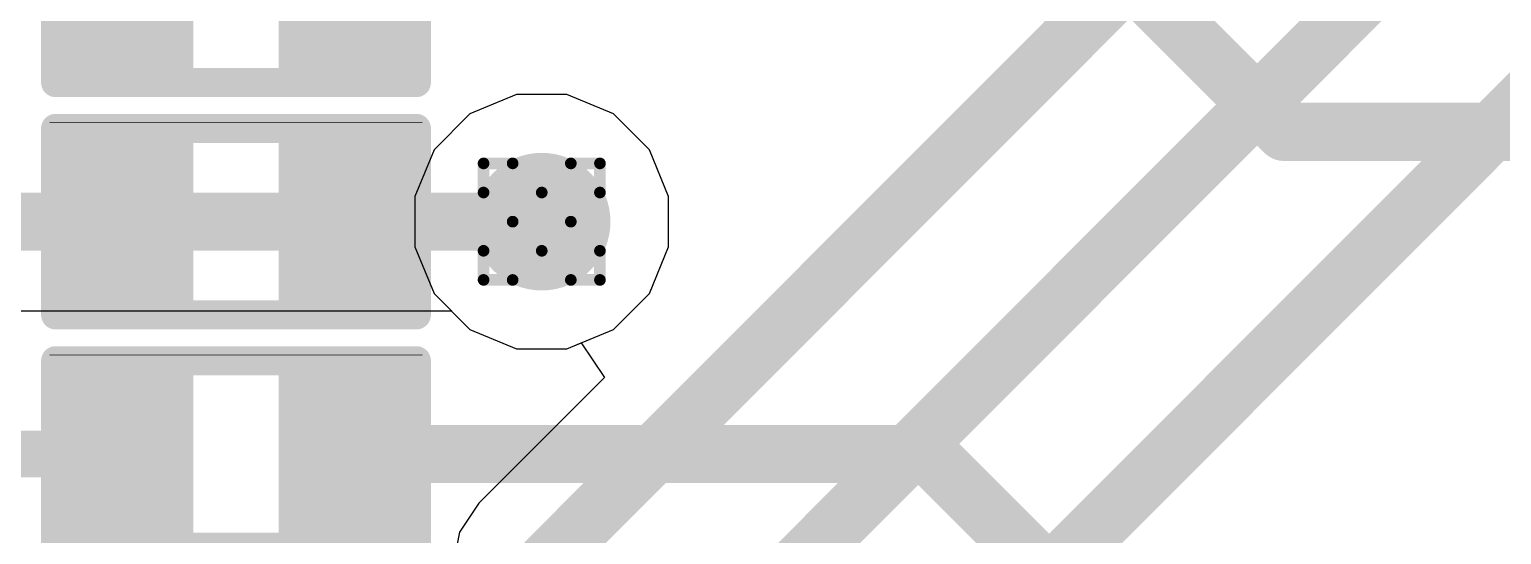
# Model space of a CAD drawing. Header units: inches. Extents: x -11 to 5379, y 0 to 5429.
# Drawn here: x 166.36 to 172.78, y 57.99 to 60.2 of the extents above; entities that cross this region are included whole.
import ezdxf

# ---------------------------------------------------------------- set-up
doc = ezdxf.new("R2010")
doc.units = ezdxf.units.IN
for name, color, linetype in [('Bottom Layer', 5, 'Continuous'), ('Drill Drawing', 1, 'Continuous'), ('GND', 16, 'Continuous'), ('PWR', 76, 'Continuous'), ('Top Layer', 1, 'Continuous'), ('Top Overlay', 2, 'Continuous'), ('Top Paste', 8, 'Continuous'), ('Top Solder', 216, 'Continuous'), ('Via Holes', 16, 'Continuous')]:
    doc.layers.add(name, color=color, linetype=linetype)

# ---------------------------------------------------------------- blocks, each defined once
blk = doc.blocks.new('R___0402_370')
at = {"layer": 'Top Layer'}
for points in [[(-0.6985, -0.3175), (-0.6985, 0.3175), (-0.2413, 0.3175), (-0.2413, -0.3175)], [(0.2413, -0.3175), (0.2413, 0.3175), (0.6985, 0.3175), (0.6985, -0.3175)]]:
    blk.add_hatch(color=1, dxfattribs=at).paths.add_polyline_path(points)
at = {"layer": 'Top Paste'}
for points in [[(-0.6985, -0.3175), (-0.6985, 0.3175), (-0.2413, 0.3175), (-0.2413, -0.3175)], [(0.2413, -0.3175), (0.2413, 0.3175), (0.6985, 0.3175), (0.6985, -0.3175)]]:
    blk.add_hatch(color=8, dxfattribs=at).paths.add_polyline_path(points)
at = {"layer": 'Top Solder'}
for points in [[(-0.7535, -0.3725), (-0.7535, 0.3725), (-0.1863, 0.3725), (-0.1863, -0.3725)], [(0.1863, -0.3725), (0.1863, 0.3725), (0.7535, 0.3725), (0.7535, -0.3725)]]:
    blk.add_hatch(color=216, dxfattribs=at).paths.add_polyline_path(points)
at = {"layer": 'Top Overlay'}
for points in [[(-0.7874, 0.4064, 0.127, 0.127, 0), (-0.7874, -0.4064, 0.127, 0.127, 0)], [(0.7874, 0.4064, 0.127, 0.127, 0), (-0.7874, 0.4064, 0.127, 0.127, 0)], [(0.7874, 0.4064, 0.127, 0.127, 0), (0.7874, -0.4064, 0.127, 0.127, 0)], [(0.7874, -0.4064, 0.127, 0.127, 0), (-0.7874, -0.4064, 0.127, 0.127, 0)], [(0.8128, -0.4318, 0.00323, 0.00323, 0), (-0.8128, -0.4318, 0.00323, 0.00323, 0)]]:
    blk.add_lwpolyline(points, format="xyseb", dxfattribs=at)
for points in [[(-0.8191, 0.4064, 0.0635, 0.0635, 1), (-0.7556, 0.4064, 0.0635, 0.0635, 1)], [(-0.8191, 0.4064, 0.0635, 0.0635, 1), (-0.7556, 0.4064, 0.0635, 0.0635, 1)], [(0.7556, 0.4064, 0.0635, 0.0635, 1), (0.8191, 0.4064, 0.0635, 0.0635, 1)], [(0.7556, 0.4064, 0.0635, 0.0635, 1), (0.8191, 0.4064, 0.0635, 0.0635, 1)], [(-0.8191, -0.4064, 0.0635, 0.0635, 1), (-0.7556, -0.4064, 0.0635, 0.0635, 1)], [(-0.8191, -0.4064, 0.0635, 0.0635, 1), (-0.7556, -0.4064, 0.0635, 0.0635, 1)], [(0.7556, -0.4064, 0.0635, 0.0635, 1), (0.8191, -0.4064, 0.0635, 0.0635, 1)], [(0.7556, -0.4064, 0.0635, 0.0635, 1), (0.8191, -0.4064, 0.0635, 0.0635, 1)], [(-0.8136, -0.4318, 0.00161, 0.00161, 1), (-0.812, -0.4318, 0.00161, 0.00161, 1)], [(0.812, -0.4318, 0.00161, 0.00161, 1), (0.8136, -0.4318, 0.00161, 0.00161, 1)]]:
    blk.add_lwpolyline(points, format="xyseb", close=True, dxfattribs=at)
blk = doc.blocks.new('R___0402_372')
at = {"layer": 'Top Layer'}
for points in [[(-0.6985, -0.3175), (-0.6985, 0.3175), (-0.2413, 0.3175), (-0.2413, -0.3175)], [(0.2413, -0.3175), (0.2413, 0.3175), (0.6985, 0.3175), (0.6985, -0.3175)]]:
    blk.add_hatch(color=1, dxfattribs=at).paths.add_polyline_path(points)
at = {"layer": 'Top Paste'}
for points in [[(-0.6985, -0.3175), (-0.6985, 0.3175), (-0.2413, 0.3175), (-0.2413, -0.3175)], [(0.2413, -0.3175), (0.2413, 0.3175), (0.6985, 0.3175), (0.6985, -0.3175)]]:
    blk.add_hatch(color=8, dxfattribs=at).paths.add_polyline_path(points)
at = {"layer": 'Top Solder'}
for points in [[(-0.7535, -0.3725), (-0.7535, 0.3725), (-0.1863, 0.3725), (-0.1863, -0.3725)], [(0.1863, -0.3725), (0.1863, 0.3725), (0.7535, 0.3725), (0.7535, -0.3725)]]:
    blk.add_hatch(color=216, dxfattribs=at).paths.add_polyline_path(points)
at = {"layer": 'Top Overlay'}
for points in [[(-0.7874, 0.4064, 0.127, 0.127, 0), (-0.7874, -0.4064, 0.127, 0.127, 0)], [(0.7874, 0.4064, 0.127, 0.127, 0), (-0.7874, 0.4064, 0.127, 0.127, 0)], [(0.7874, 0.4064, 0.127, 0.127, 0), (0.7874, -0.4064, 0.127, 0.127, 0)], [(0.7874, -0.4064, 0.127, 0.127, 0), (-0.7874, -0.4064, 0.127, 0.127, 0)], [(0.8128, -0.4318, 0.00323, 0.00323, 0), (-0.8128, -0.4318, 0.00323, 0.00323, 0)]]:
    blk.add_lwpolyline(points, format="xyseb", dxfattribs=at)
for points in [[(-0.8191, 0.4064, 0.0635, 0.0635, 1), (-0.7556, 0.4064, 0.0635, 0.0635, 1)], [(-0.8191, 0.4064, 0.0635, 0.0635, 1), (-0.7556, 0.4064, 0.0635, 0.0635, 1)], [(0.7556, 0.4064, 0.0635, 0.0635, 1), (0.8191, 0.4064, 0.0635, 0.0635, 1)], [(0.7556, 0.4064, 0.0635, 0.0635, 1), (0.8191, 0.4064, 0.0635, 0.0635, 1)], [(-0.8191, -0.4064, 0.0635, 0.0635, 1), (-0.7556, -0.4064, 0.0635, 0.0635, 1)], [(-0.8191, -0.4064, 0.0635, 0.0635, 1), (-0.7556, -0.4064, 0.0635, 0.0635, 1)], [(0.7556, -0.4064, 0.0635, 0.0635, 1), (0.8191, -0.4064, 0.0635, 0.0635, 1)], [(0.7556, -0.4064, 0.0635, 0.0635, 1), (0.8191, -0.4064, 0.0635, 0.0635, 1)], [(-0.8136, -0.4318, 0.00161, 0.00161, 1), (-0.812, -0.4318, 0.00161, 0.00161, 1)], [(0.812, -0.4318, 0.00161, 0.00161, 1), (0.8136, -0.4318, 0.00161, 0.00161, 1)]]:
    blk.add_lwpolyline(points, format="xyseb", close=True, dxfattribs=at)
blk = doc.blocks.new('R___0402_374')
at = {"layer": 'Top Layer'}
for points in [[(-0.6985, -0.3175), (-0.6985, 0.3175), (-0.2413, 0.3175), (-0.2413, -0.3175)], [(0.2413, -0.3175), (0.2413, 0.3175), (0.6985, 0.3175), (0.6985, -0.3175)]]:
    blk.add_hatch(color=1, dxfattribs=at).paths.add_polyline_path(points)
at = {"layer": 'Top Paste'}
for points in [[(-0.6985, -0.3175), (-0.6985, 0.3175), (-0.2413, 0.3175), (-0.2413, -0.3175)], [(0.2413, -0.3175), (0.2413, 0.3175), (0.6985, 0.3175), (0.6985, -0.3175)]]:
    blk.add_hatch(color=8, dxfattribs=at).paths.add_polyline_path(points)
at = {"layer": 'Top Solder'}
for points in [[(-0.7535, -0.3725), (-0.7535, 0.3725), (-0.1863, 0.3725), (-0.1863, -0.3725)], [(0.1863, -0.3725), (0.1863, 0.3725), (0.7535, 0.3725), (0.7535, -0.3725)]]:
    blk.add_hatch(color=216, dxfattribs=at).paths.add_polyline_path(points)
at = {"layer": 'Top Overlay'}
for points in [[(-0.7874, 0.4064, 0.127, 0.127, 0), (-0.7874, -0.4064, 0.127, 0.127, 0)], [(0.7874, 0.4064, 0.127, 0.127, 0), (-0.7874, 0.4064, 0.127, 0.127, 0)], [(0.7874, 0.4064, 0.127, 0.127, 0), (0.7874, -0.4064, 0.127, 0.127, 0)], [(0.7874, -0.4064, 0.127, 0.127, 0), (-0.7874, -0.4064, 0.127, 0.127, 0)], [(0.8128, -0.4318, 0.00323, 0.00323, 0), (-0.8128, -0.4318, 0.00323, 0.00323, 0)]]:
    blk.add_lwpolyline(points, format="xyseb", dxfattribs=at)
for points in [[(-0.8191, 0.4064, 0.0635, 0.0635, 1), (-0.7556, 0.4064, 0.0635, 0.0635, 1)], [(-0.8191, 0.4064, 0.0635, 0.0635, 1), (-0.7556, 0.4064, 0.0635, 0.0635, 1)], [(0.7556, 0.4064, 0.0635, 0.0635, 1), (0.8191, 0.4064, 0.0635, 0.0635, 1)], [(0.7556, 0.4064, 0.0635, 0.0635, 1), (0.8191, 0.4064, 0.0635, 0.0635, 1)], [(-0.8191, -0.4064, 0.0635, 0.0635, 1), (-0.7556, -0.4064, 0.0635, 0.0635, 1)], [(-0.8191, -0.4064, 0.0635, 0.0635, 1), (-0.7556, -0.4064, 0.0635, 0.0635, 1)], [(0.7556, -0.4064, 0.0635, 0.0635, 1), (0.8191, -0.4064, 0.0635, 0.0635, 1)], [(0.7556, -0.4064, 0.0635, 0.0635, 1), (0.8191, -0.4064, 0.0635, 0.0635, 1)], [(-0.8136, -0.4318, 0.00161, 0.00161, 1), (-0.812, -0.4318, 0.00161, 0.00161, 1)], [(0.812, -0.4318, 0.00161, 0.00161, 1), (0.8136, -0.4318, 0.00161, 0.00161, 1)]]:
    blk.add_lwpolyline(points, format="xyseb", close=True, dxfattribs=at)

msp = doc.modelspace()

# ---------------------------------------------------------------- hatches: boundary and pattern name
at = {"layer": 'Bottom Layer'}
h = msp.add_hatch(color=5, dxfattribs=at)
edge = h.paths.add_edge_path()
edge.add_arc((168.5934, 59.3586), 0.3, 0, 360)
at = {"layer": 'GND'}
h = msp.add_hatch(color=16, dxfattribs=at)
edge = h.paths.add_edge_path()
edge.add_arc((168.5934, 59.3586), 0.3, 0, 360)
at = {"layer": 'PWR'}
h = msp.add_hatch(color=76, dxfattribs=at)
edge = h.paths.add_edge_path()
edge.add_arc((168.5934, 59.3586), 0.3, 0, 360)
at = {"layer": 'Top Layer'}
h = msp.add_hatch(color=1, dxfattribs=at)
edge = h.paths.add_edge_path()
edge.add_arc((168.5934, 59.3586), 0.3, 0, 360)
at = {"layer": 'Via Holes'}
h = msp.add_hatch(color=7, dxfattribs=at)
edge = h.paths.add_edge_path()
edge.add_arc((168.5934, 59.3586), 0.15, 0, 360)

# ---------------------------------------------------------------- linework, layer by layer
at = {"layer": 'Bottom Layer'}
for p, q in [((147.0225, 58.9702), (168.1984, 58.9702)), ((168.1984, 58.9702), (168.2796, 58.889)), ((168.2796, 58.889), (168.4832, 58.8046)), ((168.4832, 58.8046), (168.7036, 58.8046)), ((168.7036, 58.8046), (168.7662, 58.8306)), ((168.7662, 58.8306), (168.867, 58.6798)), ((168.867, 58.6798), (168.3187, 58.1316)), ((168.3187, 58.1316), (168.2345, 58.0056)), ((168.2345, 58.0056), (168.205, 57.8569))]:
    msp.add_line(p, q, dxfattribs=at)
for points in [[(168.5934, 57.8569, 0.254, 0.254, 0), (172.6257, 61.8892, 0.254, 0.254, 0)], [(169.2814, 57.4347, 0.254, 0.254, 0), (173.736, 61.8892, 0.254, 0.254, 0)], [(169.8397, 56.8499, 0.254, 0.254, 0), (174.879, 61.8892, 0.254, 0.254, 0)], [(146.8616, 59.3586, 0.254, 0.254, 0), (168.5934, 59.3586, 0.254, 0.254, 0)]]:
    msp.add_lwpolyline(points, format="xyseb", dxfattribs=at)
msp.add_lwpolyline([(168.5299, 59.3586, 0.127, 0.127, 1), (168.6569, 59.3586, 0.127, 0.127, 1)], format="xyseb", close=True, dxfattribs=at)
at = {"layer": 'Drill Drawing'}
for points in [[(168.3394, 59.4856, 0.0508, 0.0508, 0), (168.3394, 59.6126, 0.0508, 0.0508, 0)], [(168.3394, 59.6126, 0.0508, 0.0508, 0), (168.4664, 59.6126, 0.0508, 0.0508, 0)], [(168.4664, 59.6126, 0.0508, 0.0508, 0), (168.5934, 59.4856, 0.0508, 0.0508, 0)], [(168.5934, 59.4856, 0.0508, 0.0508, 0), (168.7204, 59.6126, 0.0508, 0.0508, 0)], [(168.7204, 59.6126, 0.0508, 0.0508, 0), (168.8474, 59.6126, 0.0508, 0.0508, 0)], [(168.8474, 59.4856, 0.0508, 0.0508, 0), (168.8474, 59.6126, 0.0508, 0.0508, 0)], [(168.3394, 59.4856, 0.0508, 0.0508, 0), (168.4664, 59.3586, 0.0508, 0.0508, 0)], [(168.7204, 59.3586, 0.0508, 0.0508, 0), (168.8474, 59.4856, 0.0508, 0.0508, 0)], [(168.3394, 59.2316, 0.0508, 0.0508, 0), (168.4664, 59.3586, 0.0508, 0.0508, 0)], [(168.7204, 59.3586, 0.0508, 0.0508, 0), (168.8474, 59.2316, 0.0508, 0.0508, 0)], [(168.3394, 59.1046, 0.0508, 0.0508, 0), (168.3394, 59.2316, 0.0508, 0.0508, 0)], [(168.4664, 59.1046, 0.0508, 0.0508, 0), (168.5934, 59.2316, 0.0508, 0.0508, 0)], [(168.5934, 59.2316, 0.0508, 0.0508, 0), (168.7204, 59.1046, 0.0508, 0.0508, 0)], [(168.8474, 59.1046, 0.0508, 0.0508, 0), (168.8474, 59.2316, 0.0508, 0.0508, 0)], [(168.3394, 59.1046, 0.0508, 0.0508, 0), (168.4664, 59.1046, 0.0508, 0.0508, 0)], [(168.7204, 59.1046, 0.0508, 0.0508, 0), (168.8474, 59.1046, 0.0508, 0.0508, 0)]]:
    msp.add_lwpolyline(points, format="xyseb", dxfattribs=at)
for points in [[(168.3267, 59.6126, 0.0254, 0.0254, 1), (168.3521, 59.6126, 0.0254, 0.0254, 1)], [(168.3267, 59.6126, 0.0254, 0.0254, 1), (168.3521, 59.6126, 0.0254, 0.0254, 1)], [(168.4537, 59.6126, 0.0254, 0.0254, 1), (168.4791, 59.6126, 0.0254, 0.0254, 1)], [(168.4537, 59.6126, 0.0254, 0.0254, 1), (168.4791, 59.6126, 0.0254, 0.0254, 1)], [(168.7077, 59.6126, 0.0254, 0.0254, 1), (168.7331, 59.6126, 0.0254, 0.0254, 1)], [(168.7077, 59.6126, 0.0254, 0.0254, 1), (168.7331, 59.6126, 0.0254, 0.0254, 1)], [(168.8347, 59.6126, 0.0254, 0.0254, 1), (168.8601, 59.6126, 0.0254, 0.0254, 1)], [(168.8347, 59.6126, 0.0254, 0.0254, 1), (168.8601, 59.6126, 0.0254, 0.0254, 1)], [(168.3267, 59.4856, 0.0254, 0.0254, 1), (168.3521, 59.4856, 0.0254, 0.0254, 1)], [(168.3267, 59.4856, 0.0254, 0.0254, 1), (168.3521, 59.4856, 0.0254, 0.0254, 1)], [(168.5807, 59.4856, 0.0254, 0.0254, 1), (168.6061, 59.4856, 0.0254, 0.0254, 1)], [(168.5807, 59.4856, 0.0254, 0.0254, 1), (168.6061, 59.4856, 0.0254, 0.0254, 1)], [(168.8347, 59.4856, 0.0254, 0.0254, 1), (168.8601, 59.4856, 0.0254, 0.0254, 1)], [(168.8347, 59.4856, 0.0254, 0.0254, 1), (168.8601, 59.4856, 0.0254, 0.0254, 1)], [(168.4537, 59.3586, 0.0254, 0.0254, 1), (168.4791, 59.3586, 0.0254, 0.0254, 1)], [(168.4537, 59.3586, 0.0254, 0.0254, 1), (168.4791, 59.3586, 0.0254, 0.0254, 1)], [(168.7077, 59.3586, 0.0254, 0.0254, 1), (168.7331, 59.3586, 0.0254, 0.0254, 1)], [(168.7077, 59.3586, 0.0254, 0.0254, 1), (168.7331, 59.3586, 0.0254, 0.0254, 1)], [(168.3267, 59.2316, 0.0254, 0.0254, 1), (168.3521, 59.2316, 0.0254, 0.0254, 1)], [(168.3267, 59.2316, 0.0254, 0.0254, 1), (168.3521, 59.2316, 0.0254, 0.0254, 1)], [(168.5807, 59.2316, 0.0254, 0.0254, 1), (168.6061, 59.2316, 0.0254, 0.0254, 1)], [(168.5807, 59.2316, 0.0254, 0.0254, 1), (168.6061, 59.2316, 0.0254, 0.0254, 1)], [(168.8347, 59.2316, 0.0254, 0.0254, 1), (168.8601, 59.2316, 0.0254, 0.0254, 1)], [(168.8347, 59.2316, 0.0254, 0.0254, 1), (168.8601, 59.2316, 0.0254, 0.0254, 1)], [(168.3267, 59.1046, 0.0254, 0.0254, 1), (168.3521, 59.1046, 0.0254, 0.0254, 1)], [(168.3267, 59.1046, 0.0254, 0.0254, 1), (168.3521, 59.1046, 0.0254, 0.0254, 1)], [(168.4537, 59.1046, 0.0254, 0.0254, 1), (168.4791, 59.1046, 0.0254, 0.0254, 1)], [(168.4537, 59.1046, 0.0254, 0.0254, 1), (168.4791, 59.1046, 0.0254, 0.0254, 1)], [(168.7077, 59.1046, 0.0254, 0.0254, 1), (168.7331, 59.1046, 0.0254, 0.0254, 1)], [(168.7077, 59.1046, 0.0254, 0.0254, 1), (168.7331, 59.1046, 0.0254, 0.0254, 1)], [(168.8347, 59.1046, 0.0254, 0.0254, 1), (168.8601, 59.1046, 0.0254, 0.0254, 1)], [(168.8347, 59.1046, 0.0254, 0.0254, 1), (168.8601, 59.1046, 0.0254, 0.0254, 1)]]:
    msp.add_lwpolyline(points, format="xyseb", close=True, dxfattribs=at)
at = {"layer": 'GND'}
for p, q in [((168.4832, 59.9126), (168.2796, 59.8283)), ((168.7036, 59.9126), (168.4832, 59.9126)), ((168.9072, 59.8283), (168.7036, 59.9126)), ((168.2796, 59.8283), (168.1238, 59.6724)), ((169.0631, 59.6724), (168.9072, 59.8283)), ((168.1238, 59.6724), (168.0394, 59.4688)), ((169.1474, 59.4688), (169.0631, 59.6724)), ((168.0394, 59.4688), (168.0394, 59.2484)), ((169.1474, 59.2484), (169.1474, 59.4688)), ((168.0394, 59.2484), (168.1238, 59.0448)), ((169.0631, 59.0448), (169.1474, 59.2484)), ((168.1238, 59.0448), (168.2796, 58.889)), ((168.9072, 58.889), (169.0631, 59.0448)), ((168.2796, 58.889), (168.4832, 58.8046)), ((168.7036, 58.8046), (168.9072, 58.889)), ((168.4832, 58.8046), (168.7036, 58.8046))]:
    msp.add_line(p, q, dxfattribs=at)
at = {"layer": 'PWR'}
for p, q in [((168.4832, 59.9126), (168.2796, 59.8283)), ((168.7036, 59.9126), (168.4832, 59.9126)), ((168.9072, 59.8283), (168.7036, 59.9126)), ((168.2796, 59.8283), (168.1238, 59.6724)), ((169.0631, 59.6724), (168.9072, 59.8283)), ((168.1238, 59.6724), (168.0394, 59.4688)), ((169.1474, 59.4688), (169.0631, 59.6724)), ((168.0394, 59.4688), (168.0394, 59.2484)), ((169.1474, 59.2484), (169.1474, 59.4688)), ((168.0394, 59.2484), (168.1238, 59.0448)), ((169.0631, 59.0448), (169.1474, 59.2484)), ((168.1238, 59.0448), (168.2796, 58.889)), ((168.9072, 58.889), (169.0631, 59.0448)), ((168.2796, 58.889), (168.4832, 58.8046)), ((168.7036, 58.8046), (168.9072, 58.889)), ((168.4832, 58.8046), (168.7036, 58.8046))]:
    msp.add_line(p, q, dxfattribs=at)
at = {"layer": 'Top Layer'}
for points in [[(171.2145, 60.3713, 0.254, 0.254, 0), (171.8359, 59.7499, 0.254, 0.254, 0)], [(171.8359, 59.7499, 0.254, 0.254, 0), (177.7186, 59.7499, 0.254, 0.254, 0)], [(166.0545, 59.3586, 0.2032, 0.2032, 0), (166.7888, 59.3586, 0.2032, 0.2032, 0)], [(167.7286, 59.3586, 0.254, 0.254, 0), (168.5934, 59.3586, 0.254, 0.254, 0)], [(165.9769, 58.3459, 0.2032, 0.2032, 0), (166.7888, 58.3459, 0.2032, 0.2032, 0)], [(167.7286, 58.3459, 0.254, 0.254, 0), (170.2811, 58.3459, 0.254, 0.254, 0)], [(170.2811, 58.3459, 0.254, 0.254, 0), (175.0917, 53.5354, 0.254, 0.254, 0)]]:
    msp.add_lwpolyline(points, format="xyseb", dxfattribs=at)
for points in [[(171.7724, 59.7499, 0.127, 0.127, 1), (171.8994, 59.7499, 0.127, 0.127, 1)], [(171.7724, 59.7499, 0.127, 0.127, 1), (171.8994, 59.7499, 0.127, 0.127, 1)], [(166.738, 59.3586, 0.1016, 0.1016, 1), (166.8396, 59.3586, 0.1016, 0.1016, 1)], [(167.6651, 59.3586, 0.127, 0.127, 1), (167.7921, 59.3586, 0.127, 0.127, 1)], [(168.5299, 59.3586, 0.127, 0.127, 1), (168.6569, 59.3586, 0.127, 0.127, 1)], [(166.738, 58.3459, 0.1016, 0.1016, 1), (166.8396, 58.3459, 0.1016, 0.1016, 1)], [(167.6651, 58.3459, 0.127, 0.127, 1), (167.7921, 58.3459, 0.127, 0.127, 1)], [(170.2176, 58.3459, 0.127, 0.127, 1), (170.3446, 58.3459, 0.127, 0.127, 1)], [(170.2176, 58.3459, 0.127, 0.127, 1), (170.3446, 58.3459, 0.127, 0.127, 1)]]:
    msp.add_lwpolyline(points, format="xyseb", close=True, dxfattribs=at)

# ---------------------------------------------------------------- block references
at = {"rotation": 180}
for name, p in [('R___0402_370', (167.2587, 60.3713)), ('R___0402_372', (167.2587, 59.3586)), ('R___0402_374', (167.2587, 58.3459))]:
    msp.add_blockref(name, p, dxfattribs=at)

doc.saveas('drawing.dxf')
